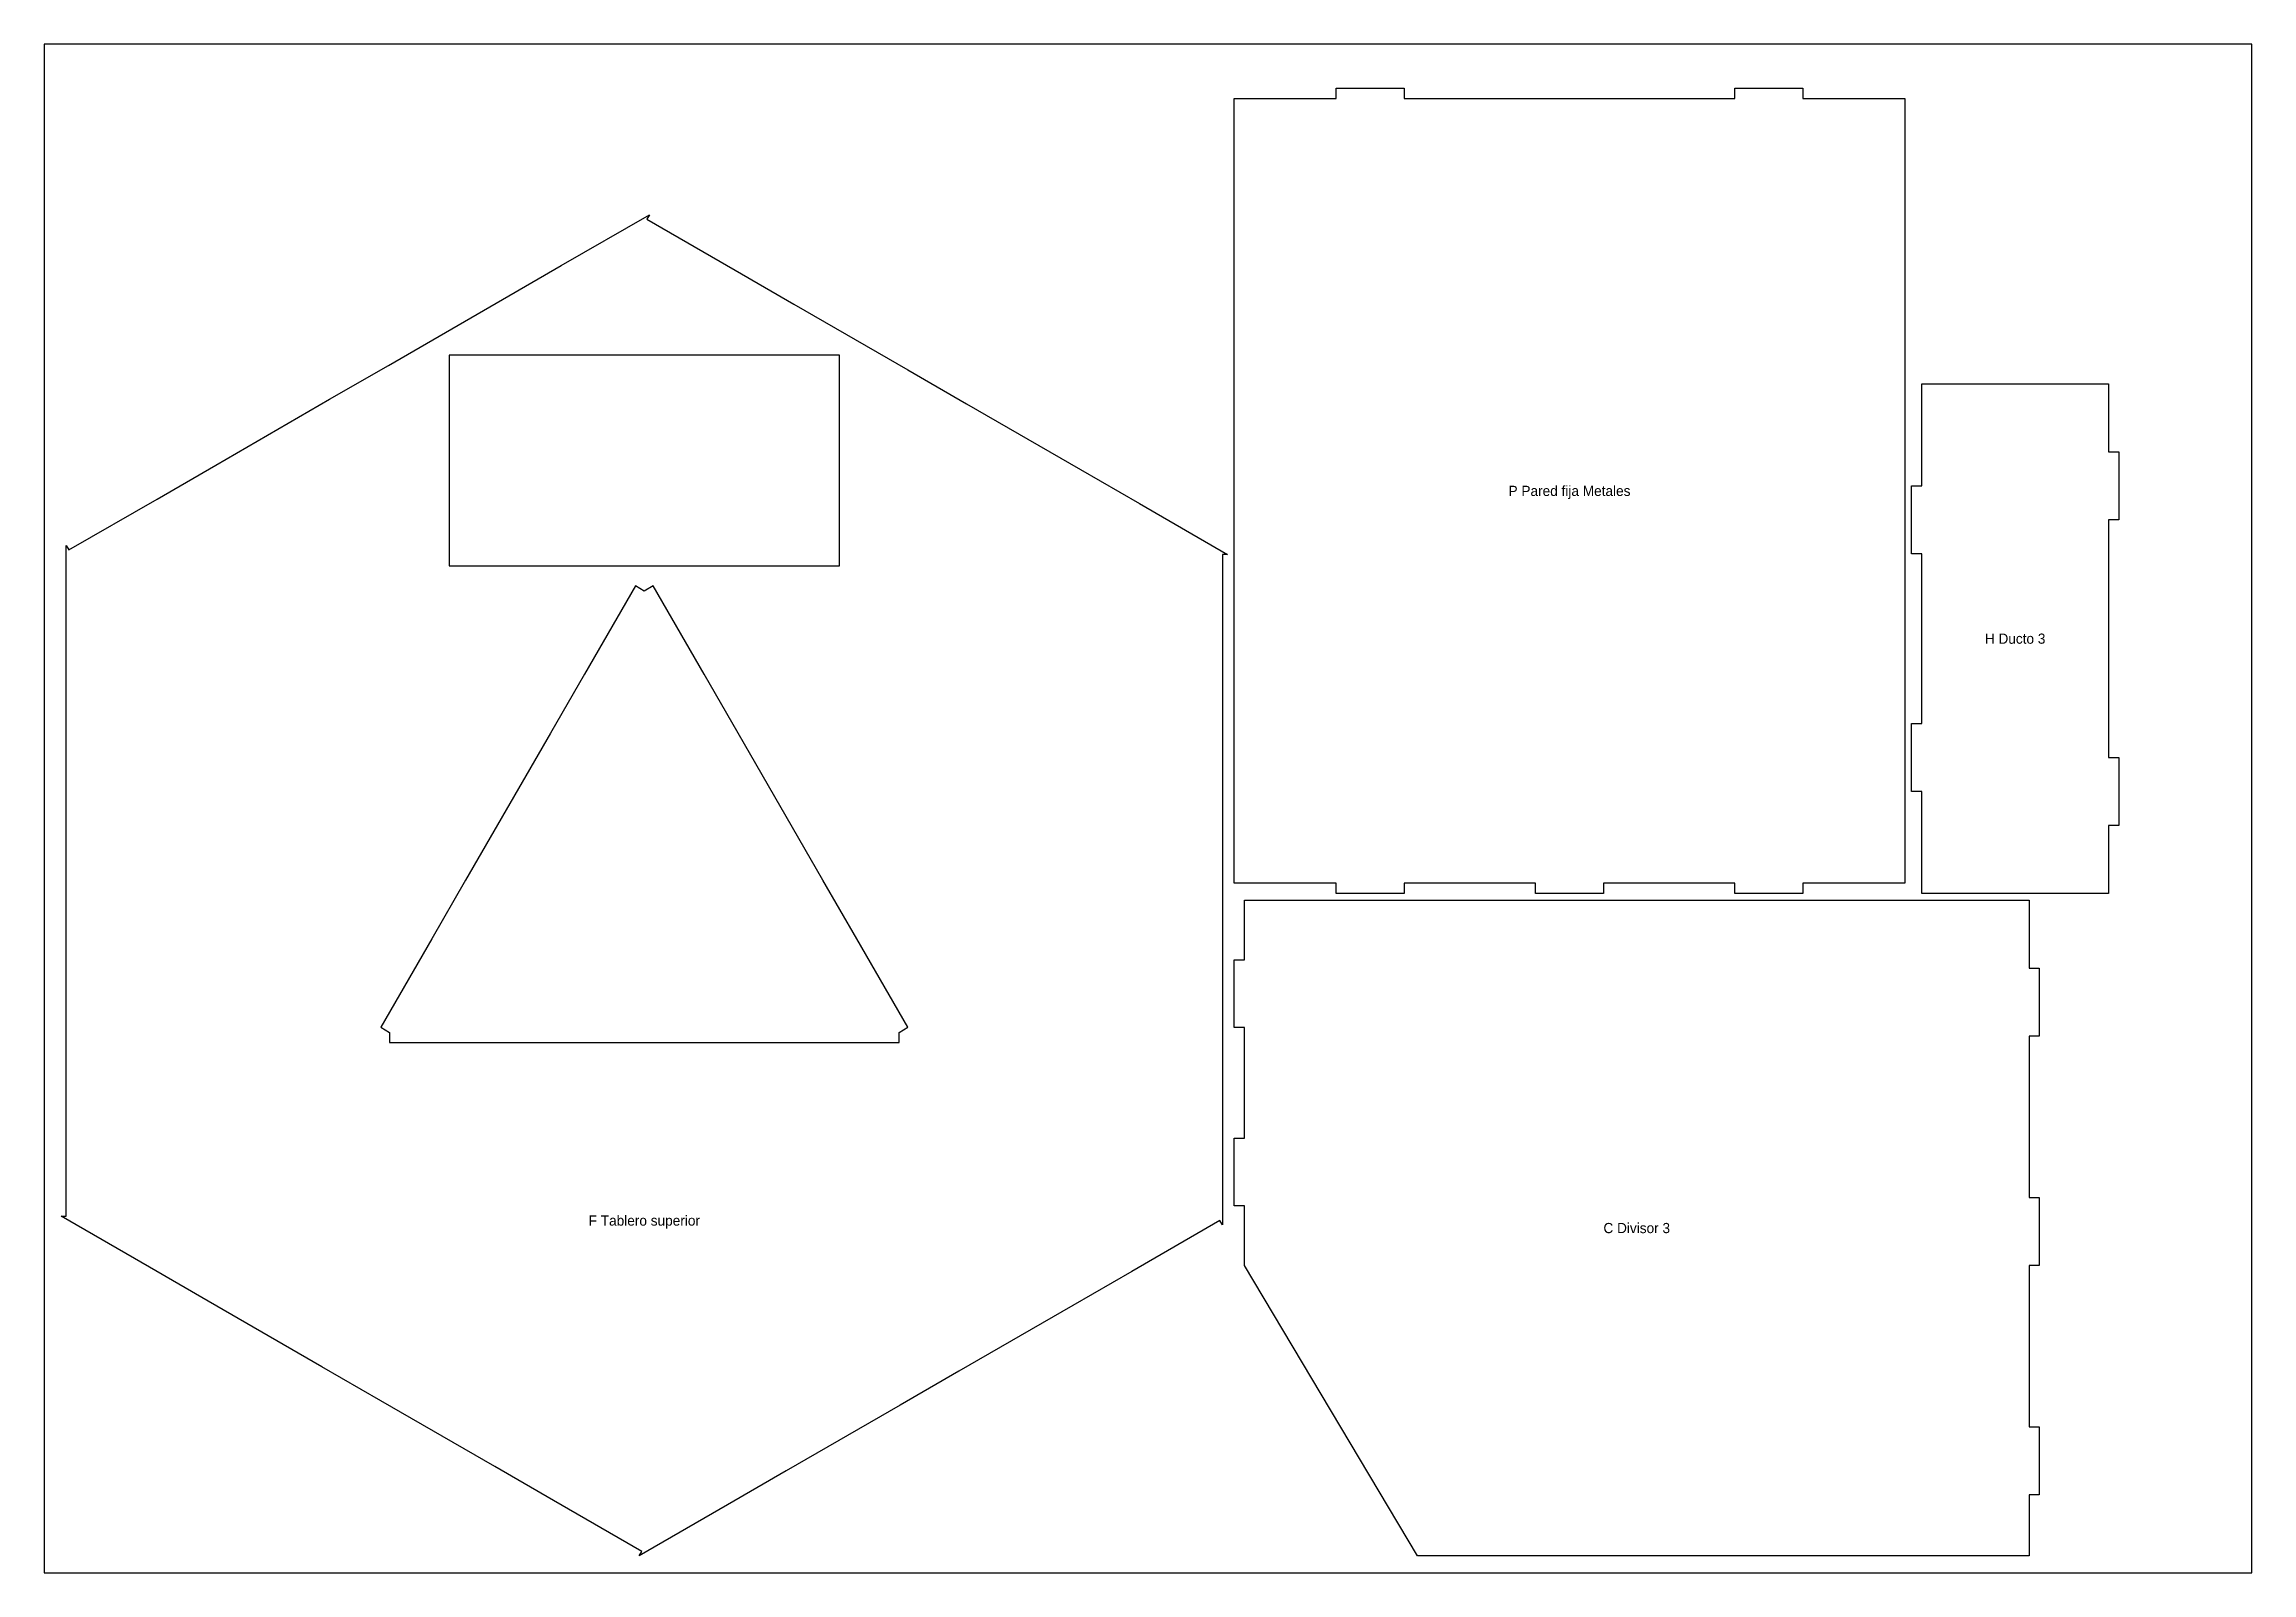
# Model space of a CAD drawing. Header units: millimetres. Extents: x 0 to 1300, y 0 to 900.
import ezdxf
from ezdxf.enums import TextEntityAlignment as Align

# ---------------------------------------------------------------- set-up
doc = ezdxf.new("R2010")
doc.units = ezdxf.units.MM
for name, color, linetype in [('CORTE', 1, 'Continuous'), ('ETIQUETAS_GRABAR', 5, 'Continuous'), ('PLANCHA_1300x900_NO_CORTAR', 8, 'Continuous')]:
    doc.layers.add(name, color=color, linetype=linetype)

msp = doc.modelspace()

# ---------------------------------------------------------------- linework, layer by layer
at = {"layer": 'CORTE'}
for p, q in [((760.8, 868), (760.8, 874)), ((760.8, 874), (800.8, 874)), ((800.8, 874), (800.8, 868)), ((995.6, 868), (995.6, 874)), ((995.6, 874), (1035.6, 874)), ((1035.6, 874), (1035.6, 868)), ((700.8, 406), (700.8, 868)), ((700.8, 868), (760.8, 868)), ((800.8, 868), (995.6, 868)), ((1035.6, 868), (1095.6, 868)), ((1095.6, 868), (1095.6, 406)), ((304.4, 769.6), (356.4, 799.6)), ((356.4, 799.6), (354.9, 797)), ((354.9, 797), (406.9, 767)), ((269.8, 749.6), (304.4, 769.6)), ((406.9, 767), (441.5, 747)), ((202.8, 710.9), (269.8, 749.6)), ((441.5, 747), (508.5, 708.3)), ((468.4, 716.8), (238.4, 716.8)), ((238.4, 716.8), (238.4, 592.8)), ((468.4, 592.8), (468.4, 716.8)), ((168.1, 690.9), (202.8, 710.9)), ((508.5, 708.3), (543.2, 688.3)), ((101.1, 652.2), (168.1, 690.9)), ((1105.6, 640), (1105.6, 700)), ((1105.6, 700), (1215.6, 700)), ((1215.6, 700), (1215.6, 660)), ((543.2, 688.3), (610.2, 649.6)), ((66.5, 632.2), (101.1, 652.2)), ((1215.6, 660), (1221.6, 660)), ((1221.6, 660), (1221.6, 620)), ((610.2, 649.6), (644.9, 629.6)), ((1099.6, 600), (1099.6, 640)), ((1099.6, 640), (1105.6, 640)), ((14.5, 602.2), (66.5, 632.2)), ((644.9, 629.6), (696.8, 599.6)), ((1221.6, 620), (1215.6, 620)), ((1215.6, 620), (1215.6, 480)), ((13, 544.8), (13, 604.8)), ((13, 604.8), (14.5, 602.2)), ((696.8, 599.6), (693.8, 599.6)), ((693.8, 599.6), (693.8, 539.6)), ((1105.6, 600), (1099.6, 600)), ((1105.6, 500), (1105.6, 600)), ((238.4, 592.8), (468.4, 592.8)), ((348.2, 581), (318.2, 529)), ((353.4, 578), (348.2, 581)), ((358.6, 581), (353.4, 578)), ((388.6, 529), (358.6, 581)), ((13, 504.8), (13, 544.8)), ((693.8, 539.6), (693.8, 499.6)), ((318.2, 529), (298.2, 494.4)), ((408.6, 494.4), (388.6, 529)), ((13, 427.4), (13, 504.8)), ((298.2, 494.4), (248.2, 407.8)), ((458.6, 407.8), (408.6, 494.4)), ((693.8, 499.6), (693.8, 422.2)), ((1099.6, 460), (1099.6, 500)), ((1099.6, 500), (1105.6, 500)), ((1215.6, 480), (1221.6, 480)), ((1221.6, 480), (1221.6, 440)), ((1105.6, 460), (1099.6, 460)), ((1105.6, 400), (1105.6, 460)), ((1215.6, 440), (1215.6, 400)), ((1221.6, 440), (1215.6, 440)), ((13, 387.4), (13, 427.4)), ((693.8, 422.2), (693.8, 382.2)), ((248.2, 407.8), (228.2, 373.2)), ((478.6, 373.2), (458.6, 407.8)), ((760.8, 406), (700.8, 406)), ((760.8, 400), (760.8, 406)), ((878.2, 406), (800.8, 406)), ((800.8, 406), (800.8, 400)), ((878.2, 400), (878.2, 406)), ((995.6, 406), (918.2, 406)), ((918.2, 406), (918.2, 400)), ((995.6, 400), (995.6, 406)), ((1095.6, 406), (1035.6, 406)), ((1035.6, 406), (1035.6, 400)), ((706.8, 361), (706.8, 396)), ((706.8, 396), (1168.8, 396)), ((800.8, 400), (760.8, 400)), ((918.2, 400), (878.2, 400)), ((1035.6, 400), (995.6, 400)), ((1215.6, 400), (1105.6, 400)), ((1168.8, 396), (1168.8, 356)), ((13, 310), (13, 387.4)), ((693.8, 382.2), (693.8, 304.8)), ((228.2, 373.2), (198.2, 321.2)), ((508.6, 321.2), (478.6, 373.2)), ((700.8, 321), (700.8, 361)), ((700.8, 361), (706.8, 361)), ((1168.8, 356), (1174.8, 356)), ((1174.8, 356), (1174.8, 316)), ((198.2, 321.2), (203.4, 318.2)), ((203.4, 318.2), (203.4, 312.2)), ((203.4, 312.2), (263.4, 312.2)), ((263.4, 312.2), (303.4, 312.2)), ((303.4, 312.2), (403.4, 312.2)), ((403.4, 312.2), (443.4, 312.2)), ((443.4, 312.2), (503.4, 312.2)), ((503.4, 318.2), (508.6, 321.2)), ((503.4, 312.2), (503.4, 318.2)), ((706.8, 321), (700.8, 321)), ((706.8, 256), (706.8, 321)), ((1174.8, 316), (1168.8, 316)), ((1168.8, 316), (1168.8, 221)), ((13, 270), (13, 310)), ((693.8, 304.8), (693.8, 264.8)), ((13, 210), (13, 270)), ((693.8, 264.8), (693.8, 204.8)), ((700.8, 216), (700.8, 256)), ((700.8, 256), (706.8, 256)), ((1168.8, 221), (1174.8, 221)), ((1174.8, 221), (1174.8, 181)), ((62, 180), (10, 210)), ((10, 210), (13, 210)), ((706.8, 216), (700.8, 216)), ((706.8, 181), (706.8, 216)), ((692.3, 207.4), (640.4, 177.4)), ((693.8, 204.8), (692.3, 207.4)), ((96.6, 160), (62, 180)), ((640.4, 177.4), (605.7, 157.4)), ((808.7, 10), (706.8, 181)), ((1174.8, 181), (1168.8, 181)), ((1168.8, 181), (1168.8, 86)), ((163.6, 121.3), (96.6, 160)), ((605.7, 157.4), (538.7, 118.7)), ((198.3, 101.3), (163.6, 121.3)), ((538.7, 118.7), (504, 98.7)), ((265.3, 62.6), (198.3, 101.3)), ((504, 98.7), (437, 60)), ((1168.8, 86), (1174.8, 86)), ((1174.8, 86), (1174.8, 46)), ((299.9, 42.6), (265.3, 62.6)), ((437, 60), (402.4, 40)), ((351.9, 12.6), (299.9, 42.6)), ((402.4, 40), (350.4, 10)), ((1168.8, 46), (1168.8, 10)), ((1174.8, 46), (1168.8, 46)), ((350.4, 10), (351.9, 12.6)), ((1168.8, 10), (808.7, 10))]:
    msp.add_line(p, q, dxfattribs=at)
at = {"layer": 'PLANCHA_1300x900_NO_CORTAR'}
msp.add_lwpolyline([(0, 0), (1300, 0), (1300, 900), (0, 900)], close=True, dxfattribs=at)

# ---------------------------------------------------------------- texts
at = {"layer": 'ETIQUETAS_GRABAR'}
for s, p in [('P Pared fija Metales', (898.2, 637)), ('H Ducto 3', (1160.6, 550)), ('F Tablero superior', (353.4, 207.4)), ('C Divisor 3', (937.8, 203))]:
    msp.add_text(s, height=6, dxfattribs=at).set_placement(p, align=Align.MIDDLE_CENTER)

doc.saveas('drawing.dxf')
